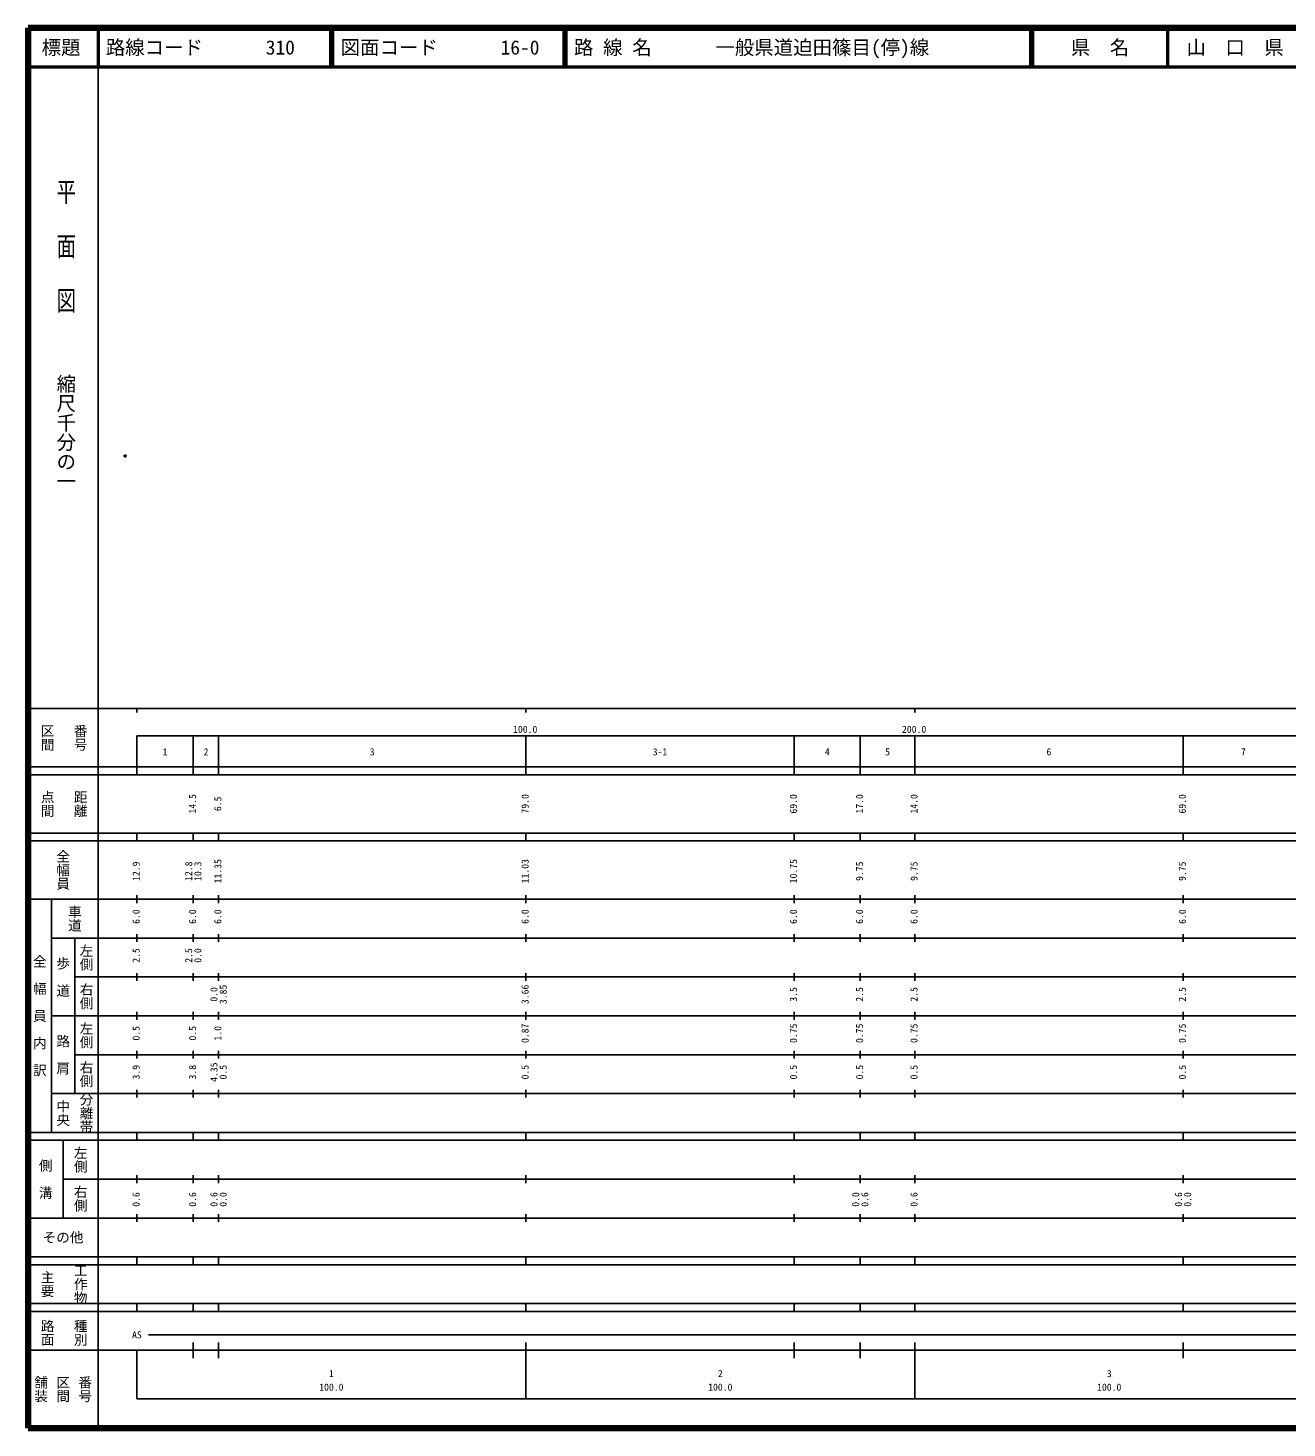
# Model space of a CAD drawing. Units: millimetres on the paper. Extents: x 40 to 680, y 20 to 380.
# Drawn here: x 40 to 363.7, y 20 to 380 of the extents above; entities that cross this region are included whole.
import ezdxf
from ezdxf.enums import TextEntityAlignment as Align

# ---------------------------------------------------------------- set-up
doc = ezdxf.new("R2010")
doc.units = ezdxf.units.MM
doc.header["$PDMODE"] = 32
doc.header["$PDSIZE"] = 0.5
doc.layers.add('M-OTRS', color=6, linetype='Continuous')
doc.layers.add('M-TTL-TXT', color=7, linetype='Continuous')
for name, color, linetype, lineweight in [('M-TTL', 2, 'Continuous', 140), ('M-TTL-BAND', 7, 'Continuous', 25), ('M-TTL-LINE', 7, 'Continuous', 50)]:
    doc.layers.add(name, color=color, linetype=linetype, lineweight=lineweight)
doc.styles.add('@ＭＳ ゴシック', font='')
doc.styles.add('ＭＳ ゴシック', font='')
doc.styles.get('@ＭＳ ゴシック').set_extended_font_data('@MS Gothic')
doc.styles.get('ＭＳ ゴシック').set_extended_font_data('MS Gothic')

msp = doc.modelspace()

# ---------------------------------------------------------------- linework, layer by layer
at = {"layer": 'M-OTRS'}
msp.add_point((64.977, 269.941), dxfattribs=at)
at = {"layer": 'M-TTL'}
for p, q in [((40, 380), (40, 20)), ((680, 380), (40, 380)), ((40, 20), (680, 20))]:
    msp.add_line(p, q, dxfattribs=at)
at = {"layer": 'M-TTL-BAND'}
for p, q in [((58, 370), (58, 20)), ((40, 205), (579, 205)), ((68, 205), (68, 204)), ((168, 205), (168, 204)), ((268, 205), (268, 204)), ((68, 198), (579, 198)), ((68, 198), (68, 188)), ((82.5, 188), (82.5, 198)), ((89, 188), (89, 198)), ((168, 188), (168, 198)), ((237, 188), (237, 198)), ((254, 188), (254, 198)), ((268, 188), (268, 198)), ((337, 188), (337, 198)), ((40, 190), (579, 190)), ((40, 188), (579, 188)), ((40, 173), (579, 173)), ((68, 171), (68, 173)), ((82.5, 171), (82.5, 173)), ((89, 171), (89, 173)), ((168, 171), (168, 173)), ((237, 171), (237, 173)), ((254, 171), (254, 173)), ((268, 171), (268, 173)), ((337, 171), (337, 173)), ((40, 171), (579, 171)), ((40, 156), (579, 156)), ((46, 96), (46, 156)), ((68, 155), (68, 157)), ((82.5, 155), (82.5, 157)), ((89, 155), (89, 157)), ((168, 155), (168, 157)), ((237, 155), (237, 157)), ((254, 155), (254, 157)), ((268, 155), (268, 157)), ((337, 155), (337, 157)), ((46, 146), (579, 146)), ((52, 146), (52, 106)), ((68, 145), (68, 147)), ((82.5, 145), (82.5, 147)), ((89, 145), (89, 147)), ((168, 145), (168, 147)), ((237, 145), (237, 147)), ((254, 145), (254, 147)), ((268, 145), (268, 147)), ((337, 145), (337, 147)), ((68, 135), (68, 137)), ((82.5, 135), (82.5, 137)), ((89, 135), (89, 137)), ((168, 135), (168, 137)), ((237, 135), (237, 137)), ((254, 135), (254, 137)), ((268, 135), (268, 137)), ((337, 135), (337, 137)), ((52, 136), (579, 136)), ((46, 126), (579, 126)), ((68, 125), (68, 127)), ((82.5, 125), (82.5, 127)), ((89, 125), (89, 127)), ((168, 125), (168, 127)), ((237, 125), (237, 127)), ((254, 125), (254, 127)), ((268, 125), (268, 127)), ((337, 125), (337, 127)), ((52, 116), (579, 116)), ((68, 115), (68, 117)), ((82.5, 115), (82.5, 117)), ((89, 115), (89, 117)), ((168, 115), (168, 117)), ((237, 115), (237, 117)), ((254, 115), (254, 117)), ((268, 115), (268, 117)), ((337, 115), (337, 117)), ((46, 106), (579, 106)), ((68, 105), (68, 107)), ((82.5, 105), (82.5, 107)), ((89, 105), (89, 107)), ((168, 105), (168, 107)), ((237, 105), (237, 107)), ((254, 105), (254, 107)), ((268, 105), (268, 107)), ((337, 105), (337, 107)), ((40, 96), (579, 96)), ((40, 94), (579, 94)), ((49, 94), (49, 74)), ((68, 94), (68, 96)), ((82.5, 94), (82.5, 96)), ((89, 94), (89, 96)), ((168, 94), (168, 96)), ((237, 94), (237, 96)), ((254, 94), (254, 96)), ((268, 94), (268, 96)), ((337, 94), (337, 96)), ((49, 84), (579, 84)), ((68, 83), (68, 85)), ((82.5, 83), (82.5, 85)), ((89, 83), (89, 85)), ((168, 83), (168, 85)), ((237, 83), (237, 85)), ((254, 83), (254, 85)), ((268, 83), (268, 85)), ((337, 83), (337, 85)), ((40, 74), (579, 74)), ((68, 73), (68, 75)), ((82.5, 73), (82.5, 75)), ((89, 73), (89, 75)), ((168, 73), (168, 75)), ((237, 73), (237, 75)), ((254, 73), (254, 75)), ((268, 73), (268, 75)), ((337, 73), (337, 75)), ((40, 64), (579, 64)), ((40, 62), (579, 62)), ((68, 62), (68, 64)), ((82.5, 62), (82.5, 64)), ((89, 62), (89, 64)), ((168, 62), (168, 64)), ((237, 62), (237, 64)), ((254, 62), (254, 64)), ((268, 62), (268, 64)), ((337, 62), (337, 64)), ((40, 52), (579, 52)), ((68, 50), (68, 52)), ((82.5, 50), (82.5, 52)), ((89, 50), (89, 52)), ((168, 50), (168, 52)), ((237, 50), (237, 52)), ((254, 50), (254, 52)), ((268, 50), (268, 52)), ((337, 50), (337, 52)), ((40, 50), (579, 50)), ((71, 44), (565, 44)), ((40, 40), (579, 40)), ((68, 40), (68, 27.5)), ((82.5, 38), (82.5, 42)), ((89, 38), (89, 42)), ((168, 27.5), (168, 42)), ((237, 38), (237, 42)), ((254, 38), (254, 42)), ((268, 27.5), (268, 42)), ((337, 38), (337, 42)), ((68, 27.5), (579, 27.5))]:
    msp.add_line(p, q, dxfattribs=at)
at = {"layer": 'M-TTL-LINE'}
for p, q in [((58, 380), (58, 370)), ((117.75, 380), (117.75, 370)), ((118.25, 380), (118.25, 370)), ((177.75, 380), (177.75, 370)), ((178.25, 380), (178.25, 370)), ((297.75, 380), (297.75, 370)), ((298.25, 380), (298.25, 370)), ((333, 380), (333, 370)), ((40, 370), (680, 370))]:
    msp.add_line(p, q, dxfattribs=at)

# ---------------------------------------------------------------- texts
at = {"layer": 'M-TTL-BAND', "style": '@ＭＳ ゴシック', "width": 1.4}
msp.add_text('平  面  図', height=3.666, rotation=270, dxfattribs=at).set_placement((49.777, 306.475), align=Align.MIDDLE_RIGHT)
at = {"layer": 'M-TTL-BAND', "style": '@ＭＳ ゴシック'}
msp.add_text('縮尺千分の一', height=3.666, rotation=270, dxfattribs=at).set_placement((49.777, 261.03), align=Align.MIDDLE_RIGHT)
for s, p in [('区間', (45, 197.5)), ('番号', (53.5, 197.5)), ('点間', (45, 180.5)), ('距離', (53.5, 180.5)), ('全幅員', (49, 163.5)), ('車道', (52, 151)), ('左側', (55, 141)), ('全\u3000幅\u3000員\u3000内\u3000訳', (43, 126)), ('歩\u3000道', (49, 136)), ('右側', (55, 131)), ('左側', (55, 121)), ('路\u3000肩', (49, 116)), ('右側', (55, 111)), ('分離帯', (55, 101)), ('中央', (49, 101)), ('左側', (53.5, 89)), ('側\u3000溝', (44.5, 84)), ('右側', (53.5, 79)), ('工作物', (53.5, 57)), ('主要', (45, 57)), ('路面', (45, 44.5)), ('種別', (53.5, 44.5)), ('舗装', (43.333, 30)), ('区間', (49, 30)), ('番号', (54.667, 30))]:
    msp.add_text(s, height=2.566, rotation=270, dxfattribs=at).set_placement(p, align=Align.MIDDLE_CENTER)
at = {"layer": 'M-TTL-BAND', "style": 'ＭＳ ゴシック'}
for s, p in [('100.0', (167.844, 198.195)), ('200.0', (267.844, 198.195)), ('1', (75.25, 192.405)), ('2', (85.75, 192.405)), ('3', (128.5, 192.405)), ('3-1', (202.5, 192.405)), ('4', (245.5, 192.405)), ('5', (261, 192.405)), ('6', (302.5, 192.405)), ('7', (352.5, 192.405)), ('AS', (68, 42.5)), ('1', (118, 32.523)), ('2', (218, 32.523)), ('3', (318, 32.523)), ('100.0', (118, 29.033)), ('100.0', (218, 29.033)), ('100.0', (318, 29.033))]:
    msp.add_text(s, height=1.833, dxfattribs=at).set_placement(p, align=Align.BOTTOM_CENTER)
for s, p in [('14.5', (83.764, 180.5)), ('6.5', (90.264, 180.5)), ('79.0', (169.264, 180.5)), ('69.0', (238.264, 180.5)), ('17.0', (255.264, 180.5)), ('14.0', (269.264, 180.5)), ('69.0', (338.264, 180.5)), ('11.35', (90.264, 163.174)), ('11.03', (169.264, 163.174)), ('10.75', (238.264, 163.174)), ('12.9', (69.264, 163.174)), ('12.8', (82.764, 163.174)), ('10.3', (85.134, 163.174)), ('9.75', (255.264, 163.174)), ('9.75', (269.264, 163.174)), ('9.75', (338.264, 163.174)), ('6.0', (69.264, 151.5)), ('6.0', (83.764, 151.5)), ('6.0', (90.264, 151.5)), ('6.0', (169.264, 151.5)), ('6.0', (238.264, 151.5)), ('6.0', (255.264, 151.5)), ('6.0', (269.264, 151.5)), ('6.0', (338.264, 151.5)), ('2.5', (69.264, 141.5)), ('2.5', (82.764, 141.5)), ('0.0', (85.134, 141.5)), ('0.0', (89.264, 131.5)), ('3.85', (91.634, 131.5)), ('3.66', (169.264, 131.5)), ('3.5', (238.264, 131.5)), ('2.5', (255.264, 131.5)), ('2.5', (269.264, 131.5)), ('2.5', (338.264, 131.5)), ('0.5', (69.264, 121.5)), ('0.5', (83.764, 121.5)), ('1.0', (90.264, 121.5)), ('0.87', (169.264, 121.5)), ('0.75', (238.264, 121.5)), ('0.75', (255.264, 121.5)), ('0.75', (269.264, 121.5)), ('0.75', (338.264, 121.5)), ('3.9', (69.264, 111.5)), ('3.8', (83.764, 111.5)), ('4.35', (89.264, 111.5)), ('0.5', (91.634, 111.5)), ('0.5', (169.264, 111.5)), ('0.5', (238.264, 111.5)), ('0.5', (255.264, 111.5)), ('0.5', (269.264, 111.5)), ('0.5', (338.264, 111.5)), ('0.6', (69.264, 78.764)), ('0.6', (83.764, 78.764)), ('0.6', (89.264, 78.764)), ('0.0', (91.634, 78.764)), ('0.0', (254.264, 78.764)), ('0.6', (256.634, 78.764)), ('0.6', (269.264, 78.764)), ('0.6', (337.264, 78.764)), ('0.0', (339.634, 78.764))]:
    msp.add_text(s, height=1.833, rotation=90, dxfattribs=at).set_placement(p, align=Align.BOTTOM_CENTER)
msp.add_text('その他', height=2.566, dxfattribs=at).set_placement((49, 69), align=Align.MIDDLE_CENTER)
at = {"layer": 'M-TTL-TXT', "style": 'ＭＳ ゴシック'}
for s, p in [('標題', (48.5, 375)), ('県\u3000名', (315.625, 375)), ('山\u3000口\u3000県', (350.375, 375))]:
    msp.add_text(s, height=3.666, dxfattribs=at).set_placement(p, align=Align.MIDDLE_CENTER)
for s, p in [('路線コード', (60, 375)), ('310', (101.142, 375)), ('図面コード', (120.38, 375)), ('16-0', (161.521, 375)), ('路 線 名', (180.38, 375)), ('一般県道迫田篠目(停)線', (216.734, 375))]:
    msp.add_text(s, height=3.666, dxfattribs=at).set_placement(p, align=Align.MIDDLE_LEFT)

doc.saveas('drawing.dxf')
